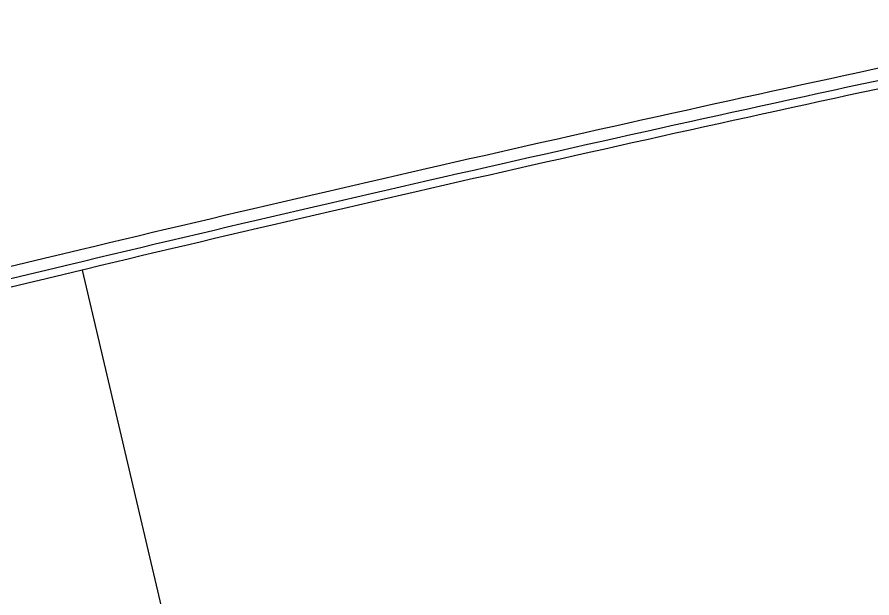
# Model space of a CAD drawing. Header units: millimetres. Extents: x 441061 to 442903, y 4515148 to 4515613.
# Drawn here: x 442389.866 to 442390.535, y 4515546.849 to 4515547.304 of the extents above; entities that cross this region are included whole.
import ezdxf

# ---------------------------------------------------------------- set-up
doc = ezdxf.new("R2010")
doc.units = ezdxf.units.MM
doc.linetypes.add('CONTINUA', pattern=[0])
doc.layers.add('01_piscinas', color=254, linetype='Continuous')

# ---------------------------------------------------------------- blocks, each defined once
blk = doc.blocks.new('A$C21391103')
at = {"layer": '01_piscinas'}
blk.add_line((173.2473, 91.7891), (178.0646, 71.2378), dxfattribs=at)
for points in [[(190.3126, 94.6555, 0.016487), (186.4521, 94.3256, 0.014757), (179.0139, 93.2187, 0.006475), (173.2372, 91.9157, 0.008166), (166.0036, 90.06, 0.021654), (156.8841, 86.9453, 0.020322), (148.6004, 83.3147, 0.00713), (143.0416, 80.4542, 0.000222), (142.87, 80.3626), (141.5808, 79.6632), (140.2919, 78.9639, 0.002681), (138.2393, 77.8181), (131.3377, 73.999), (128.7227, 72.556), (120.8084, 68.1886), (115.8655, 65.4489), (102.6963, 58.1499), (102.5823, 58.0861), (113.3642, 40.0897)], [(190.3106, 94.5803, 0.016462), (186.461, 94.2511, 0.014755), (179.0282, 93.145, 0.006474), (173.2547, 91.8428, 0.008165), (166.024, 89.9878, 0.021653), (156.9114, 86.8754, 0.020322), (148.6335, 83.2474, 0.00713), (143.0769, 80.388, 0.000222), (142.9055, 80.2966), (141.6165, 79.5973), (140.3279, 78.8981, 0.002681), (138.276, 77.7527), (131.374, 73.9334), (128.7589, 72.4903), (120.8447, 68.1229), (115.9019, 65.3834), (102.7328, 58.0844), (102.6863, 58.0584), (113.4285, 40.1282)]]:
    blk.add_lwpolyline(points, format="xyb", dxfattribs=at)
for start, end in [(101.969147, 103.452664), (103.457181, 105.323899), (103.452665, 103.457181)]:
    blk.add_arc((226.4263, -130.4489), 228.512, start, end, dxfattribs=at)

msp = doc.modelspace()

# ---------------------------------------------------------------- block references
at = {"layer": '01_piscinas', "color": 6, "linetype": 'CONTINUA', "xscale": 0.125, "yscale": 0.125, "zscale": 0.125}
msp.add_blockref('A$C21391103', (442368.26149, 4515535.63213), dxfattribs=at)

doc.saveas('drawing.dxf')
